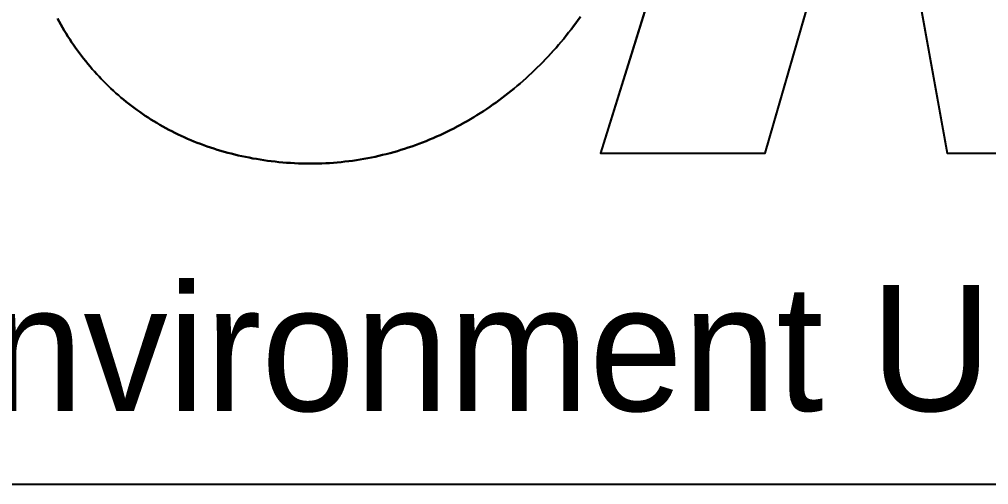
# Model space of a CAD drawing. Extents: x 0 to 841, y 0 to 594.
# Drawn here: x 803.31 to 817.16, y 48.44 to 55.08 of the extents above; entities that cross this region are included whole.
import ezdxf

# ---------------------------------------------------------------- set-up
doc = ezdxf.new("R2010")
doc.units = 0
doc.layers.add('Z-Zz_10_20-Z-P_CadFrameDisclaimer', color=7, linetype='Continuous')
doc.layers.add('Z-Zz_10_20_45-Z-P_CadLogoAecom', color=7, linetype='Continuous')

# ---------------------------------------------------------------- blocks, each defined once
blk = doc.blocks.new('AECOM_LogoColour')
at = {"layer": 'Z-Zz_10_20_45-Z-P_CadLogoAecom'}
for p, q in [((2.1941, 0.75), (2.03876, 0.25)), ((2.16302, 0.25), (2.24755, 0.54273)), ((2.24755, 0.54273), (2.30067, 0.25)), ((1.62853, 0.3517), (1.62979, 0.3494)), ((2.02184, 0.35066), (2.02358, 0.3531)), ((1.62979, 0.3494), (1.63106, 0.34713)), ((1.63106, 0.34713), (1.63236, 0.34488)), ((1.63236, 0.34488), (1.63369, 0.34264)), ((2.01648, 0.34346), (2.01829, 0.34584)), ((2.01829, 0.34584), (2.02008, 0.34824)), ((2.02008, 0.34824), (2.02184, 0.35066)), ((1.63369, 0.34264), (1.63504, 0.34043)), ((1.63504, 0.34043), (1.63642, 0.33824)), ((1.63642, 0.33824), (1.63782, 0.33607)), ((2.01092, 0.33647), (2.0128, 0.33877)), ((2.0128, 0.33877), (2.01465, 0.34111)), ((2.01465, 0.34111), (2.01648, 0.34346)), ((1.63782, 0.33607), (1.63924, 0.33392)), ((1.63924, 0.33392), (1.64069, 0.33179)), ((1.64069, 0.33179), (1.64216, 0.32968)), ((1.64216, 0.32968), (1.64366, 0.32759)), ((2.0032, 0.32746), (2.00516, 0.32968)), ((2.00516, 0.32968), (2.0071, 0.33192)), ((2.0071, 0.33192), (2.00902, 0.33418)), ((2.00902, 0.33418), (2.01092, 0.33647)), ((1.64366, 0.32759), (1.64518, 0.32552)), ((1.64518, 0.32552), (1.64672, 0.32348)), ((1.64672, 0.32348), (1.64829, 0.32145)), ((1.99719, 0.32095), (1.99921, 0.3231)), ((1.99921, 0.3231), (2.00122, 0.32527)), ((2.00122, 0.32527), (2.0032, 0.32746)), ((1.64829, 0.32145), (1.64988, 0.31945)), ((1.64988, 0.31945), (1.6515, 0.31747)), ((1.6515, 0.31747), (1.65314, 0.31552)), ((1.65314, 0.31552), (1.6548, 0.31358)), ((1.99099, 0.31467), (1.99307, 0.31674)), ((1.99307, 0.31674), (1.99514, 0.31883)), ((1.99514, 0.31883), (1.99719, 0.32095)), ((1.6548, 0.31358), (1.65648, 0.31167)), ((1.65648, 0.31167), (1.65819, 0.30978)), ((1.65819, 0.30978), (1.65992, 0.30791)), ((1.65992, 0.30791), (1.66167, 0.30607)), ((1.98245, 0.30663), (1.98461, 0.3086)), ((1.98461, 0.3086), (1.98676, 0.3106)), ((1.98676, 0.3106), (1.98888, 0.31262)), ((1.98888, 0.31262), (1.99099, 0.31467)), ((1.66167, 0.30607), (1.66345, 0.30425)), ((1.66345, 0.30425), (1.66525, 0.30245)), ((1.66525, 0.30245), (1.66707, 0.30067)), ((1.66707, 0.30067), (1.66891, 0.29892)), ((1.9736, 0.29901), (1.97584, 0.30088)), ((1.97584, 0.30088), (1.97806, 0.30277)), ((1.97806, 0.30277), (1.98026, 0.30469)), ((1.98026, 0.30469), (1.98245, 0.30663)), ((1.66891, 0.29892), (1.67078, 0.29719)), ((1.67078, 0.29719), (1.67267, 0.29549)), ((1.67267, 0.29549), (1.67458, 0.29381)), ((1.67458, 0.29381), (1.67651, 0.29215)), ((1.96446, 0.29181), (1.96677, 0.29357)), ((1.96677, 0.29357), (1.96907, 0.29536)), ((1.96907, 0.29536), (1.97134, 0.29717)), ((1.97134, 0.29717), (1.9736, 0.29901)), ((1.67651, 0.29215), (1.67846, 0.29052)), ((1.67846, 0.29052), (1.68044, 0.28891)), ((1.68044, 0.28891), (1.68243, 0.28733)), ((1.68243, 0.28733), (1.68445, 0.28577)), ((1.68445, 0.28577), (1.68649, 0.28424)), ((1.95505, 0.28505), (1.95743, 0.2867)), ((1.95743, 0.2867), (1.95979, 0.28837)), ((1.95979, 0.28837), (1.96213, 0.29008)), ((1.96213, 0.29008), (1.96446, 0.29181)), ((1.68649, 0.28424), (1.68855, 0.28273)), ((1.68855, 0.28273), (1.69064, 0.28124)), ((1.69064, 0.28124), (1.69274, 0.27978)), ((1.69274, 0.27978), (1.69486, 0.27835)), ((1.69486, 0.27835), (1.69701, 0.27694)), ((1.94291, 0.27722), (1.94537, 0.27873)), ((1.94537, 0.27873), (1.94781, 0.28027)), ((1.94781, 0.28027), (1.95024, 0.28183)), ((1.95024, 0.28183), (1.95265, 0.28342)), ((1.95265, 0.28342), (1.95505, 0.28505)), ((1.69701, 0.27694), (1.69918, 0.27556)), ((1.69918, 0.27556), (1.70136, 0.2742)), ((1.70136, 0.2742), (1.70357, 0.27287)), ((1.70357, 0.27287), (1.7058, 0.27157)), ((1.7058, 0.27157), (1.70804, 0.27029)), ((1.93038, 0.27012), (1.93292, 0.27148)), ((1.93292, 0.27148), (1.93544, 0.27287)), ((1.93544, 0.27287), (1.93794, 0.27429)), ((1.93794, 0.27429), (1.94043, 0.27574)), ((1.94043, 0.27574), (1.94291, 0.27722)), ((1.70804, 0.27029), (1.71031, 0.26903)), ((1.71031, 0.26903), (1.7126, 0.26781)), ((1.7126, 0.26781), (1.71491, 0.26661)), ((1.71491, 0.26661), (1.71724, 0.26544)), ((1.71724, 0.26544), (1.71959, 0.26429)), ((1.71959, 0.26429), (1.72195, 0.26317)), ((1.91487, 0.26258), (1.91749, 0.26376)), ((1.91749, 0.26376), (1.9201, 0.26497)), ((1.9201, 0.26497), (1.92269, 0.26621)), ((1.92269, 0.26621), (1.92527, 0.26748)), ((1.92527, 0.26748), (1.92783, 0.26879)), ((1.92783, 0.26879), (1.93038, 0.27012)), ((1.72195, 0.26317), (1.72434, 0.26208)), ((1.72434, 0.26208), (1.72675, 0.26102)), ((1.72675, 0.26102), (1.72917, 0.25998)), ((1.72917, 0.25998), (1.73162, 0.25897)), ((1.73162, 0.25897), (1.73408, 0.25799)), ((1.73408, 0.25799), (1.73656, 0.25704)), ((1.73656, 0.25704), (1.73907, 0.25611)), ((1.89889, 0.25617), (1.90159, 0.25716)), ((1.90159, 0.25716), (1.90427, 0.25818)), ((1.90427, 0.25818), (1.90694, 0.25923)), ((1.90694, 0.25923), (1.9096, 0.26032)), ((1.9096, 0.26032), (1.91224, 0.26143)), ((1.91224, 0.26143), (1.91487, 0.26258)), ((1.73907, 0.25611), (1.74159, 0.25522)), ((1.74159, 0.25522), (1.74413, 0.25435)), ((1.74413, 0.25435), (1.74668, 0.25351)), ((1.74668, 0.25351), (1.74926, 0.2527)), ((1.74926, 0.2527), (1.75186, 0.25191)), ((1.75186, 0.25191), (1.75447, 0.25116)), ((1.75447, 0.25116), (1.7571, 0.25043)), ((1.7571, 0.25043), (1.75975, 0.24974)), ((1.75975, 0.24974), (1.76242, 0.24907)), ((1.76242, 0.24907), (1.7651, 0.24844)), ((1.87413, 0.24873), (1.87693, 0.24942)), ((1.87693, 0.24942), (1.87971, 0.25015)), ((1.87971, 0.25015), (1.88248, 0.25091)), ((1.88248, 0.25091), (1.88525, 0.2517)), ((1.88525, 0.2517), (1.888, 0.25253)), ((1.888, 0.25253), (1.89074, 0.25339)), ((1.89074, 0.25339), (1.89347, 0.25428)), ((1.89347, 0.25428), (1.89619, 0.25521)), ((1.89619, 0.25521), (1.89889, 0.25617)), ((2.03876, 0.25), (2.16302, 0.25)), ((2.30067, 0.25), (2.364, 0.25)), ((1.7651, 0.24844), (1.76781, 0.24783)), ((1.76781, 0.24783), (1.77053, 0.24725)), ((1.77053, 0.24725), (1.77326, 0.24671)), ((1.77326, 0.24671), (1.77602, 0.24619)), ((1.77602, 0.24619), (1.77879, 0.2457)), ((1.77879, 0.2457), (1.78158, 0.24525)), ((1.78158, 0.24525), (1.78439, 0.24482)), ((1.78439, 0.24482), (1.78721, 0.24443)), ((1.78721, 0.24443), (1.79005, 0.24406)), ((1.79005, 0.24406), (1.79291, 0.24373)), ((1.79291, 0.24373), (1.79578, 0.24343)), ((1.79578, 0.24343), (1.79868, 0.24316)), ((1.79868, 0.24316), (1.80158, 0.24292)), ((1.80158, 0.24292), (1.80453, 0.24271)), ((1.80453, 0.24271), (1.80751, 0.24254)), ((1.80751, 0.24254), (1.81048, 0.2424)), ((1.81048, 0.2424), (1.81345, 0.2423)), ((1.81345, 0.2423), (1.81641, 0.24224)), ((1.81641, 0.24224), (1.81937, 0.24222)), ((1.81937, 0.24222), (1.82232, 0.24224)), ((1.82232, 0.24224), (1.82526, 0.24229)), ((1.82526, 0.24229), (1.8282, 0.24238)), ((1.8282, 0.24238), (1.83113, 0.24251)), ((1.83113, 0.24251), (1.83405, 0.24267)), ((1.83405, 0.24267), (1.83697, 0.24287)), ((1.83697, 0.24287), (1.83987, 0.24311)), ((1.83987, 0.24311), (1.84278, 0.24338)), ((1.84278, 0.24338), (1.84567, 0.24369)), ((1.84567, 0.24369), (1.84855, 0.24404)), ((1.84855, 0.24404), (1.85143, 0.24442)), ((1.85143, 0.24442), (1.8543, 0.24483)), ((1.8543, 0.24483), (1.85716, 0.24529)), ((1.85716, 0.24529), (1.86001, 0.24577)), ((1.86001, 0.24577), (1.86285, 0.24629)), ((1.86285, 0.24629), (1.86569, 0.24685)), ((1.86569, 0.24685), (1.86851, 0.24744)), ((1.86851, 0.24744), (1.87133, 0.24807)), ((1.87133, 0.24807), (1.87413, 0.24873))]:
    blk.add_line(p, q, dxfattribs=at)
blk.add_lwpolyline([(2.02358, 0.3531), (2.02184, 0.35066), (2.02008, 0.34824), (2.01829, 0.34584), (2.01648, 0.34346), (2.01465, 0.34111), (2.0128, 0.33877), (2.01092, 0.33647), (2.00902, 0.33418), (2.0071, 0.33192), (2.00516, 0.32968), (2.0032, 0.32746), (2.00122, 0.32527), (1.99921, 0.3231), (1.99719, 0.32095), (1.99514, 0.31883), (1.99307, 0.31674), (1.99099, 0.31467), (1.98888, 0.31262), (1.98676, 0.3106), (1.98461, 0.3086), (1.98245, 0.30663), (1.98026, 0.30469), (1.97806, 0.30277), (1.97584, 0.30088), (1.9736, 0.29901), (1.97134, 0.29717), (1.96907, 0.29536), (1.96677, 0.29357), (1.96446, 0.29181), (1.96213, 0.29008), (1.95979, 0.28837), (1.95743, 0.2867), (1.95505, 0.28505), (1.95265, 0.28342), (1.95024, 0.28183), (1.94781, 0.28027), (1.94537, 0.27873), (1.94291, 0.27722), (1.94043, 0.27574), (1.93794, 0.27429), (1.93544, 0.27287), (1.93292, 0.27148), (1.93038, 0.27012), (1.92783, 0.26879), (1.92527, 0.26748), (1.92269, 0.26621), (1.9201, 0.26497), (1.91749, 0.26376), (1.91487, 0.26258), (1.91224, 0.26143), (1.9096, 0.26032), (1.90694, 0.25923), (1.90427, 0.25818), (1.90159, 0.25716), (1.89889, 0.25617), (1.89619, 0.25521), (1.89347, 0.25428), (1.89074, 0.25339), (1.888, 0.25253), (1.88525, 0.2517), (1.88248, 0.25091), (1.87971, 0.25015), (1.87693, 0.24942), (1.87413, 0.24873), (1.87133, 0.24807), (1.86851, 0.24744), (1.86569, 0.24685), (1.86285, 0.24629), (1.86001, 0.24577), (1.85716, 0.24529), (1.8543, 0.24483), (1.85143, 0.24442), (1.84855, 0.24404), (1.84567, 0.24369), (1.84278, 0.24338), (1.83987, 0.24311), (1.83697, 0.24287), (1.83405, 0.24267), (1.83113, 0.24251), (1.8282, 0.24238), (1.82526, 0.24229), (1.82232, 0.24224), (1.81937, 0.24222), (1.81641, 0.24224), (1.81345, 0.2423), (1.81048, 0.2424), (1.80751, 0.24254), (1.80453, 0.24271), (1.80158, 0.24292), (1.79868, 0.24316), (1.79578, 0.24343), (1.79291, 0.24373), (1.79005, 0.24406), (1.78721, 0.24443), (1.78439, 0.24482), (1.78158, 0.24525), (1.77879, 0.2457), (1.77602, 0.24619), (1.77326, 0.24671), (1.77053, 0.24725), (1.76781, 0.24783), (1.7651, 0.24844), (1.76242, 0.24907), (1.75975, 0.24974), (1.7571, 0.25043), (1.75447, 0.25116), (1.75186, 0.25191), (1.74926, 0.2527), (1.74668, 0.25351), (1.74413, 0.25435), (1.74159, 0.25522), (1.73907, 0.25611), (1.73656, 0.25704), (1.73408, 0.25799), (1.73162, 0.25897), (1.72917, 0.25998), (1.72675, 0.26102), (1.72434, 0.26208), (1.72195, 0.26317), (1.71959, 0.26429), (1.71724, 0.26544), (1.71491, 0.26661), (1.7126, 0.26781), (1.71031, 0.26903), (1.70804, 0.27029), (1.7058, 0.27157), (1.70357, 0.27287), (1.70136, 0.2742), (1.69918, 0.27556), (1.69701, 0.27694), (1.69486, 0.27835), (1.69274, 0.27978), (1.69064, 0.28124), (1.68855, 0.28273), (1.68649, 0.28424), (1.68445, 0.28577), (1.68243, 0.28733), (1.68044, 0.28891), (1.67846, 0.29052), (1.67651, 0.29215), (1.67458, 0.29381), (1.67267, 0.29549), (1.67078, 0.29719), (1.66891, 0.29892), (1.66707, 0.30067), (1.66525, 0.30245), (1.66345, 0.30425), (1.66167, 0.30607), (1.65992, 0.30791), (1.65819, 0.30978), (1.65648, 0.31167), (1.6548, 0.31358), (1.65314, 0.31552), (1.6515, 0.31747), (1.64988, 0.31945), (1.64829, 0.32145), (1.64672, 0.32348), (1.64518, 0.32552), (1.64366, 0.32759), (1.64216, 0.32968), (1.64069, 0.33179), (1.63924, 0.33392), (1.63782, 0.33607), (1.63642, 0.33824), (1.63504, 0.34043), (1.63369, 0.34264), (1.63236, 0.34488), (1.63106, 0.34713), (1.62979, 0.3494), (1.62853, 0.3517)], dxfattribs=at)
blk.add_lwpolyline([(2.63116, 0.25), (2.622, 0.75), (2.50927, 0.75), (2.36496, 0.46796), (2.3067, 0.75), (2.1941, 0.75), (2.03876, 0.25), (2.16302, 0.25), (2.24755, 0.54273), (2.30067, 0.25), (2.364, 0.25), (2.51053, 0.5426), (2.50878, 0.25)], close=True, dxfattribs=at)
at = {"layer": 'Z-Zz_10_20_45-Z-P_CadLogoFrameAecom'}
blk.add_lwpolyline([(2.9645, 0.00002), (0, 0), (0, 1), (2.9645, 0.99998), (2.9645, 0)], dxfattribs=at)
blk = doc.blocks.new('AECOM_TitleBlock_A1v')
at = {"layer": 'Z-Zz_10_20_45-Z-P_CadLogoAecom', "xscale": 18.91000405210697, "yscale": 18.91000405210697}
blk.add_blockref('AECOM_LogoColour', (773.061, 48.438), dxfattribs=at)
at = {"layer": 'Z-Zz_10_20-Z-P_CadFrameDisclaimer'}
blk.add_text('AECOM Infrastructure & Environment UK Limited', height=1.8, dxfattribs=at).set_placement((774.666, 49.488))

msp = doc.modelspace()

# ---------------------------------------------------------------- block references
msp.add_blockref('AECOM_TitleBlock_A1v', (0, 0))

doc.saveas('drawing.dxf')
